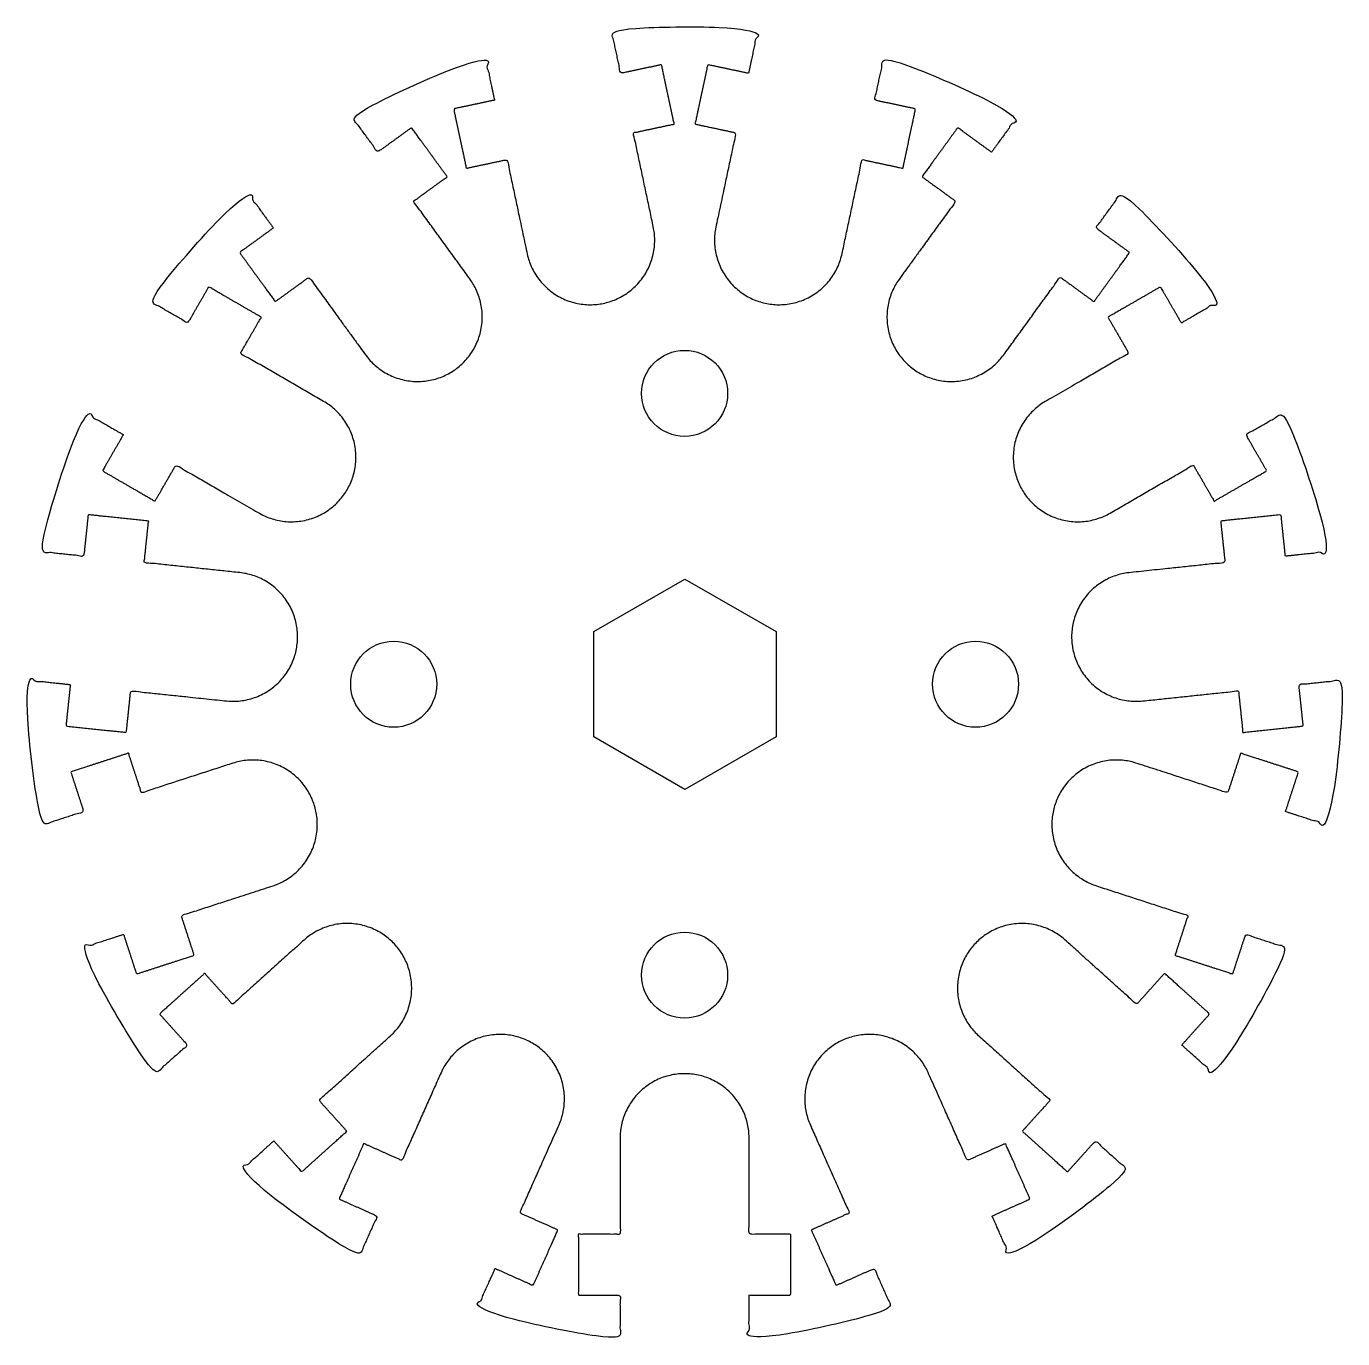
# Model space of a CAD drawing. Header units: millimetres. Extents: x -26 to 26, y -25.9 to 26.
import ezdxf

# ---------------------------------------------------------------- set-up
doc = ezdxf.new("R2010")
doc.units = ezdxf.units.MM

msp = doc.modelspace()

# ---------------------------------------------------------------- linework, layer by layer
msp.add_lwpolyline([(-3.6, -2.078), (-3.6, 2.078), (0, 4.157), (3.6, 2.078), (3.6, -2.078), (0, -4.157)], close=True)
for centre in [(-0.015, 11.498), (-11.515, -0.002), (11.485, -0.002), (-0.015, -11.502)]:
    msp.add_circle(centre, 1.7)
msp.add_rational_spline([(-17.871, -3.122), (-15.446, -2.334), (-14.658, -4.759), (-13.87, -7.185), (-16.295, -7.972), (-18.103, -8.56), (-19.91, -9.147), (-19.655, -9.932), (-19.4, -10.716), (-20.541, -11.087), (-21.683, -11.458), (-21.937, -10.673), (-22.192, -9.889), (-23.014, -10.156), (-23.836, -10.423), (-22.672, -13.082), (-20.95, -15.42), (-20.308, -14.842), (-19.666, -14.264), (-20.218, -13.651), (-20.77, -13.038), (-19.879, -12.235), (-18.987, -11.432), (-18.435, -12.045), (-17.883, -12.658), (-16.47, -11.387), (-15.058, -10.115), (-13.163, -8.409), (-11.457, -10.304), (-9.751, -12.199), (-11.646, -13.905), (-13.058, -15.177), (-14.47, -16.448), (-13.918, -17.061), (-13.366, -17.674), (-14.258, -18.477), (-15.15, -19.28), (-15.702, -18.667), (-16.254, -18.054), (-16.896, -18.632), (-17.538, -19.21), (-15.393, -21.167), (-12.869, -22.602), (-12.518, -21.813), (-12.166, -21.024), (-12.92, -20.688), (-13.674, -20.353), (-13.186, -19.256), (-12.697, -18.16), (-11.944, -18.496), (-11.19, -18.831), (-10.417, -17.095), (-9.644, -15.359), (-8.607, -13.03), (-6.277, -14.067), (-3.948, -15.104), (-4.985, -17.434), (-5.758, -19.17), (-6.531, -20.906), (-5.777, -21.241), (-5.024, -21.577), (-5.512, -22.673), (-6, -23.769), (-6.753, -23.434), (-7.507, -23.098), (-7.859, -23.887), (-8.21, -24.676), (-5.455, -25.592), (-2.565, -25.876), (-2.565, -25.012), (-2.565, -24.149), (-3.39, -24.149), (-4.215, -24.149), (-4.215, -22.949), (-4.215, -21.749), (-3.39, -21.749), (-2.565, -21.749), (-2.565, -19.848), (-2.565, -17.948), (-2.565, -15.398), (-0.015, -15.398), (2.535, -15.398), (2.535, -17.948), (2.535, -19.848), (2.535, -21.749), (3.36, -21.749), (4.185, -21.749), (4.185, -22.949), (4.185, -24.149), (3.36, -24.149), (2.535, -24.149), (2.535, -25.012), (2.535, -25.876), (5.424, -25.592), (8.179, -24.676), (7.828, -23.887), (7.477, -23.098), (6.723, -23.434), (5.969, -23.769), (5.481, -22.673), (4.993, -21.577), (5.747, -21.241), (6.501, -20.906), (5.728, -19.17), (4.955, -17.434), (3.917, -15.104), (6.247, -14.067), (8.577, -13.03), (9.614, -15.359), (10.387, -17.095), (11.16, -18.831), (11.913, -18.496), (12.667, -18.16), (13.155, -19.256), (13.643, -20.353), (12.889, -20.688), (12.136, -21.024), (12.487, -21.813), (12.838, -22.602), (15.362, -21.167), (17.507, -19.21), (16.865, -18.632), (16.223, -18.054), (15.671, -18.667), (15.119, -19.28), (14.227, -18.477), (13.336, -17.674), (13.888, -17.061), (14.44, -16.448), (13.027, -15.177), (11.615, -13.905), (9.72, -12.199), (11.426, -10.304), (13.133, -8.409), (15.028, -10.115), (16.44, -11.387), (17.852, -12.658), (18.404, -12.045), (18.956, -11.432), (19.848, -12.235), (20.74, -13.038), (20.188, -13.651), (19.636, -14.264), (20.278, -14.842), (20.92, -15.42), (22.641, -13.082), (23.805, -10.423), (22.983, -10.156), (22.162, -9.889), (21.907, -10.673), (21.652, -11.458), (20.511, -11.087), (19.369, -10.716), (19.624, -9.932), (19.879, -9.147), (18.072, -8.56), (16.265, -7.972), (13.839, -7.185), (14.627, -4.759), (15.415, -2.334), (17.841, -3.122), (19.648, -3.709), (21.455, -4.297), (21.71, -3.512), (21.965, -2.727), (23.107, -3.098), (24.248, -3.469), (23.993, -4.254), (23.738, -5.038), (24.559, -5.305), (25.381, -5.572), (26.003, -2.736), (25.984, 0.167), (25.125, 0.077), (24.266, -0.014), (24.352, -0.834), (24.438, -1.655), (23.245, -1.78), (22.052, -1.905), (21.965, -1.085), (21.879, -0.264), (19.989, -0.463), (18.099, -0.662), (15.563, -0.928), (15.297, 1.608), (15.03, 4.144), (17.566, 4.41), (19.456, 4.609), (21.346, 4.808), (21.26, 5.628), (21.174, 6.449), (22.367, 6.574), (23.56, 6.699), (23.647, 5.879), (23.733, 5.058), (24.592, 5.149), (25.451, 5.239), (24.866, 8.083), (23.668, 10.727), (22.92, 10.295), (22.172, 9.864), (22.584, 9.149), (22.997, 8.435), (21.957, 7.835), (20.918, 7.235), (20.506, 7.949), (20.093, 8.664), (18.447, 7.713), (16.802, 6.763), (14.593, 5.488), (13.318, 7.697), (12.043, 9.905), (14.252, 11.18), (15.897, 12.13), (17.543, 13.08), (17.131, 13.795), (16.718, 14.509), (17.757, 15.109), (18.797, 15.709), (19.209, 14.995), (19.622, 14.28), (20.37, 14.712), (21.118, 15.144), (19.427, 17.504), (17.256, 19.433), (16.749, 18.734), (16.241, 18.035), (16.908, 17.55), (17.576, 17.065), (16.871, 16.094), (16.165, 15.123), (15.498, 15.608), (14.83, 16.093), (13.713, 14.556), (12.596, 13.018), (11.097, 10.955), (9.034, 12.454), (6.971, 13.953), (8.47, 16.016), (9.587, 17.554), (10.704, 19.091), (10.037, 19.576), (9.369, 20.061), (10.075, 21.032), (10.78, 22.002), (11.448, 21.517), (12.115, 21.033), (12.623, 21.731), (13.131, 22.43), (10.626, 23.898), (7.859, 24.777), (7.679, 23.932), (7.499, 23.088), (8.306, 22.916), (9.113, 22.744), (8.864, 21.571), (8.614, 20.397), (7.807, 20.568), (7, 20.74), (6.605, 18.881), (6.21, 17.022), (5.68, 14.528), (3.186, 15.058), (0.692, 15.588), (1.222, 18.083), (1.617, 19.941), (2.012, 21.8), (1.205, 21.972), (0.398, 22.143), (0.647, 23.317), (0.897, 24.491), (1.704, 24.319), (2.511, 24.148), (2.691, 24.993), (2.87, 25.838), (-0.015, 26.16), (-2.901, 25.838), (-2.721, 24.993), (-2.541, 24.148), (-1.734, 24.319), (-0.927, 24.491), (-0.678, 23.317), (-0.428, 22.143), (-1.235, 21.972), (-2.042, 21.8), (-1.647, 19.941), (-1.252, 18.083), (-0.722, 15.588), (-3.216, 15.058), (-5.711, 14.528), (-6.241, 17.022), (-6.636, 18.881), (-7.031, 20.74), (-7.838, 20.568), (-8.645, 20.397), (-8.894, 21.571), (-9.144, 22.744), (-8.337, 22.916), (-7.53, 23.088), (-7.71, 23.932), (-7.889, 24.777), (-10.656, 23.898), (-13.161, 22.43), (-12.653, 21.731), (-12.145, 21.033), (-11.478, 21.517), (-10.811, 22.002), (-10.105, 21.032), (-9.4, 20.061), (-10.067, 19.576), (-10.735, 19.091), (-9.618, 17.554), (-8.501, 16.016), (-7.002, 13.953), (-9.065, 12.454), (-11.128, 10.955), (-12.627, 13.018), (-13.744, 14.556), (-14.861, 16.093), (-15.528, 15.608), (-16.196, 15.123), (-16.901, 16.094), (-17.606, 17.065), (-16.939, 17.55), (-16.271, 18.035), (-16.779, 18.734), (-17.287, 19.433), (-19.457, 17.504), (-21.148, 15.144), (-20.4, 14.712), (-19.652, 14.28), (-19.24, 14.995), (-18.827, 15.709), (-17.788, 15.109), (-16.749, 14.509), (-17.161, 13.795), (-17.574, 13.08), (-15.928, 12.13), (-14.282, 11.18), (-12.074, 9.905), (-13.349, 7.697), (-14.624, 5.488), (-16.832, 6.763), (-18.478, 7.713), (-20.124, 8.664), (-20.536, 7.949), (-20.949, 7.235), (-21.988, 7.835), (-23.027, 8.435), (-22.615, 9.149), (-22.202, 9.864), (-22.95, 10.295), (-23.698, 10.727), (-24.896, 8.083), (-25.482, 5.239), (-24.622, 5.149), (-23.763, 5.058), (-23.677, 5.879), (-23.591, 6.699), (-22.397, 6.574), (-21.204, 6.449), (-21.29, 5.628), (-21.377, 4.808), (-19.487, 4.609), (-17.597, 4.41), (-15.061, 4.144), (-15.327, 1.608), (-15.594, -0.928), (-18.13, -0.662), (-20.02, -0.463), (-21.91, -0.264), (-21.996, -1.085), (-22.082, -1.905), (-23.276, -1.78), (-24.469, -1.655), (-24.383, -0.834), (-24.296, -0.014), (-25.156, 0.077), (-26.015, 0.167), (-26.034, -2.736), (-25.411, -5.572), (-24.59, -5.305), (-23.768, -5.038), (-24.023, -4.254), (-24.278, -3.469), (-23.137, -3.098), (-21.996, -2.727), (-21.741, -3.512), (-21.486, -4.297), (-19.678, -3.709), (-17.871, -3.122)], [1, 0.707106781187, 1, 0.707106781187, 1, 1, 1, 1, 1, 1, 1, 1, 1, 1, 1, 0.993823130397, 1, 1, 1, 1, 1, 1, 1, 1, 1, 1, 1, 0.707106781187, 1, 0.707106781187, 1, 1, 1, 1, 1, 1, 1, 1, 1, 1, 1, 0.993823130397, 1, 1, 1, 1, 1, 1, 1, 1, 1, 1, 1, 0.707106781187, 1, 0.707106781187, 1, 1, 1, 1, 1, 1, 1, 1, 1, 1, 1, 0.993823130397, 1, 1, 1, 1, 1, 1, 1, 1, 1, 1, 1, 0.707106781187, 1, 0.707106781187, 1, 1, 1, 1, 1, 1, 1, 1, 1, 1, 1, 0.993823130397, 1, 1, 1, 1, 1, 1, 1, 1, 1, 1, 1, 0.707106781187, 1, 0.707106781187, 1, 1, 1, 1, 1, 1, 1, 1, 1, 1, 1, 0.993823130397, 1, 1, 1, 1, 1, 1, 1, 1, 1, 1, 1, 0.707106781187, 1, 0.707106781187, 1, 1, 1, 1, 1, 1, 1, 1, 1, 1, 1, 0.993823130397, 1, 1, 1, 1, 1, 1, 1, 1, 1, 1, 1, 0.707106781187, 1, 0.707106781187, 1, 1, 1, 1, 1, 1, 1, 1, 1, 1, 1, 0.993823130397, 1, 1, 1, 1, 1, 1, 1, 1, 1, 1, 1, 0.707106781187, 1, 0.707106781187, 1, 1, 1, 1, 1, 1, 1, 1, 1, 1, 1, 0.993823130397, 1, 1, 1, 1, 1, 1, 1, 1, 1, 1, 1, 0.707106781187, 1, 0.707106781187, 1, 1, 1, 1, 1, 1, 1, 1, 1, 1, 1, 0.993823130397, 1, 1, 1, 1, 1, 1, 1, 1, 1, 1, 1, 0.707106781187, 1, 0.707106781187, 1, 1, 1, 1, 1, 1, 1, 1, 1, 1, 1, 0.993823130397, 1, 1, 1, 1, 1, 1, 1, 1, 1, 1, 1, 0.707106781187, 1, 0.707106781187, 1, 1, 1, 1, 1, 1, 1, 1, 1, 1, 1, 0.993823130397, 1, 1, 1, 1, 1, 1, 1, 1, 1, 1, 1, 0.707106781187, 1, 0.707106781187, 1, 1, 1, 1, 1, 1, 1, 1, 1, 1, 1, 0.993823130397, 1, 1, 1, 1, 1, 1, 1, 1, 1, 1, 1, 0.707106781187, 1, 0.707106781187, 1, 1, 1, 1, 1, 1, 1, 1, 1, 1, 1, 0.993823130397, 1, 1, 1, 1, 1, 1, 1, 1, 1, 1, 1, 0.707106781187, 1, 0.707106781187, 1, 1, 1, 1, 1, 1, 1, 1, 1, 1, 1, 0.993823130397, 1, 1, 1, 1, 1, 1, 1, 1, 1, 1, 1, 0.707106781187, 1, 0.707106781187, 1, 1, 1, 1, 1, 1, 1, 1, 1, 1, 1, 0.993823130397, 1, 1, 1, 1, 1, 1, 1, 1, 1, 1, 1], degree=2, knots=[0, 0, 0, 1.570796, 1.570796, 3.141593, 3.141593, 4.141593, 4.141593, 5.141593, 5.141593, 6.141593, 6.141593, 7.141593, 7.141593, 8.141593, 8.141593, 8.364002, 8.364002, 9.364002, 9.364002, 10.364002, 10.364002, 11.364002, 11.364002, 12.364002, 12.364002, 13.364002, 13.364002, 14.934798, 14.934798, 16.505595, 16.505595, 17.505595, 17.505595, 18.505595, 18.505595, 19.505595, 19.505595, 20.505595, 20.505595, 21.505595, 21.505595, 21.728004, 21.728004, 22.728004, 22.728004, 23.728004, 23.728004, 24.728004, 24.728004, 25.728004, 25.728004, 26.728004, 26.728004, 28.2988, 28.2988, 29.869597, 29.869597, 30.869597, 30.869597, 31.869597, 31.869597, 32.869597, 32.869597, 33.869597, 33.869597, 34.869597, 34.869597, 35.092006, 35.092006, 36.092006, 36.092006, 37.092006, 37.092006, 38.092006, 38.092006, 39.092006, 39.092006, 40.092006, 40.092006, 41.662802, 41.662802, 43.233599, 43.233599, 44.233599, 44.233599, 45.233599, 45.233599, 46.233599, 46.233599, 47.233599, 47.233599, 48.233599, 48.233599, 48.456008, 48.456008, 49.456008, 49.456008, 50.456008, 50.456008, 51.456008, 51.456008, 52.456008, 52.456008, 53.456008, 53.456008, 55.026804, 55.026804, 56.597601, 56.597601, 57.597601, 57.597601, 58.597601, 58.597601, 59.597601, 59.597601, 60.597601, 60.597601, 61.597601, 61.597601, 61.82001, 61.82001, 62.82001, 62.82001, 63.82001, 63.82001, 64.82001, 64.82001, 65.82001, 65.82001, 66.82001, 66.82001, 68.390806, 68.390806, 69.961603, 69.961603, 70.961603, 70.961603, 71.961603, 71.961603, 72.961603, 72.961603, 73.961603, 73.961603, 74.961603, 74.961603, 75.184012, 75.184012, 76.184012, 76.184012, 77.184012, 77.184012, 78.184012, 78.184012, 79.184012, 79.184012, 80.184012, 80.184012, 81.754808, 81.754808, 83.325605, 83.325605, 84.325605, 84.325605, 85.325605, 85.325605, 86.325605, 86.325605, 87.325605, 87.325605, 88.325605, 88.325605, 88.548014, 88.548014, 89.548014, 89.548014, 90.548014, 90.548014, 91.548014, 91.548014, 92.548014, 92.548014, 93.548014, 93.548014, 95.11881, 95.11881, 96.689607, 96.689607, 97.689607, 97.689607, 98.689607, 98.689607, 99.689607, 99.689607, 100.689607, 100.689607, 101.689607, 101.689607, 101.912016, 101.912016, 102.912016, 102.912016, 103.912016, 103.912016, 104.912016, 104.912016, 105.912016, 105.912016, 106.912016, 106.912016, 108.482812, 108.482812, 110.053609, 110.053609, 111.053609, 111.053609, 112.053609, 112.053609, 113.053609, 113.053609, 114.053609, 114.053609, 115.053609, 115.053609, 115.276018, 115.276018, 116.276018, 116.276018, 117.276018, 117.276018, 118.276018, 118.276018, 119.276018, 119.276018, 120.276018, 120.276018, 121.846814, 121.846814, 123.417611, 123.417611, 124.417611, 124.417611, 125.417611, 125.417611, 126.417611, 126.417611, 127.417611, 127.417611, 128.417611, 128.417611, 128.64002, 128.64002, 129.64002, 129.64002, 130.64002, 130.64002, 131.64002, 131.64002, 132.64002, 132.64002, 133.64002, 133.64002, 135.210816, 135.210816, 136.781613, 136.781613, 137.781613, 137.781613, 138.781613, 138.781613, 139.781613, 139.781613, 140.781613, 140.781613, 141.781613, 141.781613, 142.004022, 142.004022, 143.004022, 143.004022, 144.004022, 144.004022, 145.004022, 145.004022, 146.004022, 146.004022, 147.004022, 147.004022, 148.574818, 148.574818, 150.145615, 150.145615, 151.145615, 151.145615, 152.145615, 152.145615, 153.145615, 153.145615, 154.145615, 154.145615, 155.145615, 155.145615, 155.368024, 155.368024, 156.368024, 156.368024, 157.368024, 157.368024, 158.368024, 158.368024, 159.368024, 159.368024, 160.368024, 160.368024, 161.93882, 161.93882, 163.509617, 163.509617, 164.509617, 164.509617, 165.509617, 165.509617, 166.509617, 166.509617, 167.509617, 167.509617, 168.509617, 168.509617, 168.732026, 168.732026, 169.732026, 169.732026, 170.732026, 170.732026, 171.732026, 171.732026, 172.732026, 172.732026, 173.732026, 173.732026, 175.302822, 175.302822, 176.873619, 176.873619, 177.873619, 177.873619, 178.873619, 178.873619, 179.873619, 179.873619, 180.873619, 180.873619, 181.873619, 181.873619, 182.096028, 182.096028, 183.096028, 183.096028, 184.096028, 184.096028, 185.096028, 185.096028, 186.096028, 186.096028, 187.096028, 187.096028, 188.666824, 188.666824, 190.23762, 190.23762, 191.23762, 191.23762, 192.23762, 192.23762, 193.23762, 193.23762, 194.23762, 194.23762, 195.23762, 195.23762, 195.46003, 195.46003, 196.46003, 196.46003, 197.46003, 197.46003, 198.46003, 198.46003, 199.46003, 199.46003, 200.46003, 200.46003, 200.46003])

doc.saveas('drawing.dxf')
